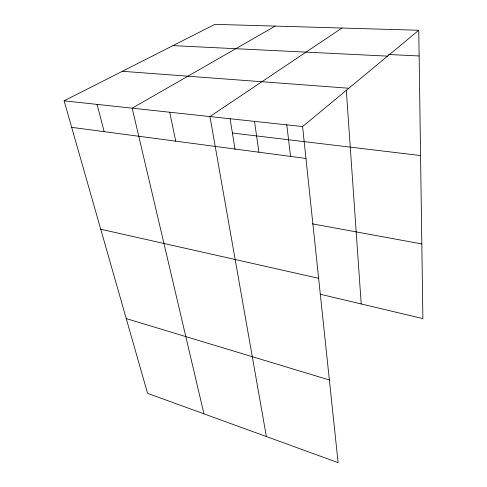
<?xml version="1.0" encoding="UTF-8"?>
<svg xmlns="http://www.w3.org/2000/svg" width="487" height="487" viewBox="0 0 487 487"><rect width="100%" height="100%" fill="white"/><g stroke="black" fill="none" stroke-linecap="round" stroke-linejoin="round"><path stroke-width="0.73" d="M302.591 126.565L338.112 462.65L147.567 393.319L64.107 100.827L302.591 126.565L418.765 30.261L422.893 318.608L320.154 294.215M341.959 28.033L209.958 116.57L266.377 436.547M275.179 26.097L132.184 108.175L203.95 413.834M64.107 100.827L214.913 24.35L418.765 30.261M388.541 54.507L419.13 55.962M172.952 45.632L387.579 56.115M122.353 71.291L348.826 88.238M232.415 133.03L420.555 155.548M71.674 127.344L305.964 158.464M312.344 223.843L421.821 243.938M100.748 229.237L318.632 278.314M126.249 318.601L329.376 379.994M97.053 104.382L104.169 131.66M169.738 112.229L175.716 141.163M230.126 118.816L235.069 149.515M254.512 121.379L258.907 152.212M286.788 124.678L290.514 156.284M346.294 90.132L361.208 303.961"/></g></svg>
